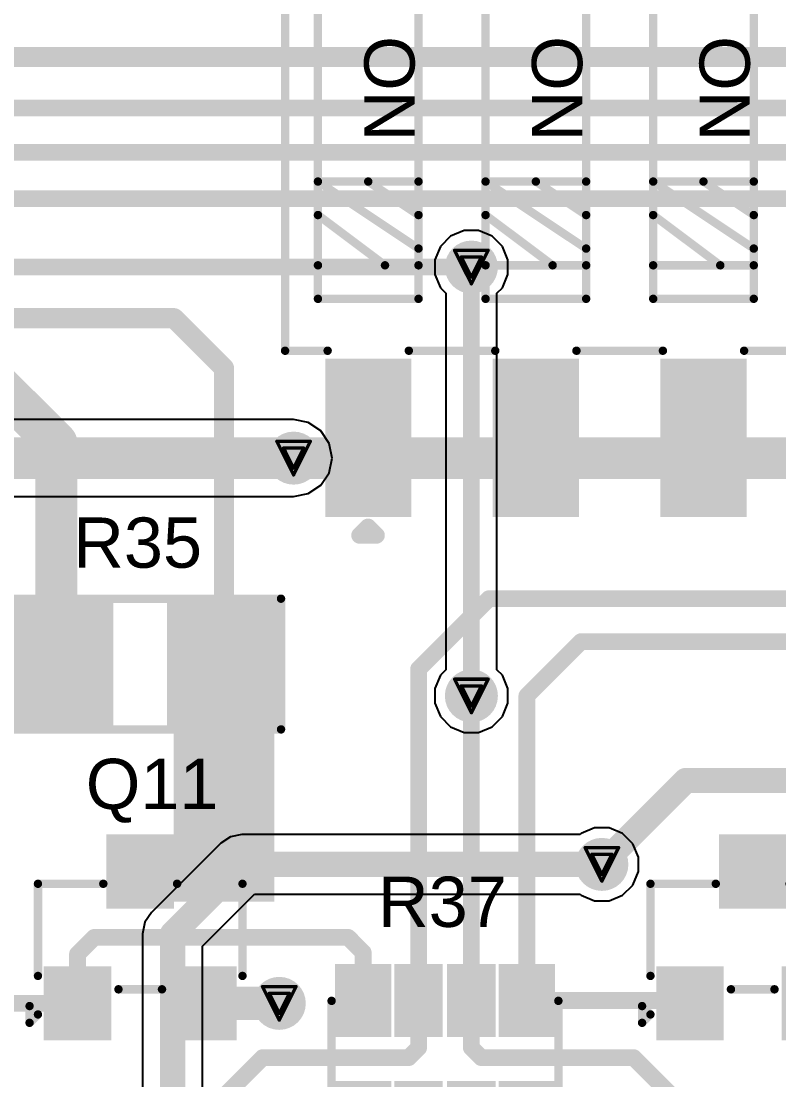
# Model space of a CAD drawing. Header units: inches. Extents: x 29 to 267, y 155 to 337.
# Drawn here: x 60.35 to 71.83, y 207.7 to 223.75 of the extents above; entities that cross this region are included whole.
import ezdxf

# ---------------------------------------------------------------- set-up
doc = ezdxf.new("R2010")
doc.units = ezdxf.units.IN
for name, color, linetype in [('Board Outline', 216, 'Continuous'), ('Bottom Layer', 5, 'Continuous'), ('Bottom Solder', 6, 'Continuous'), ('Drill Drawing', 1, 'Continuous'), ('Top Layer', 1, 'Continuous'), ('Top Overlay', 2, 'Continuous'), ('Top Paste', 8, 'Continuous'), ('Top Solder', 216, 'Continuous'), ('Via Holes', 16, 'Continuous')]:
    doc.layers.add(name, color=color, linetype=linetype)
doc.styles.add('Arial', font='', dxfattribs={"height": 0.2})
doc.styles.get('Arial').set_extended_font_data('Arial')

# ---------------------------------------------------------------- blocks, each defined once
blk = doc.blocks.new('SMXS_06K_TP_12')
at = {"layer": 'Top Layer'}
for points in [[(-3.3, 6.9), (-3.3, 5.8), (-5.5, 5.8), (-5.5, 6.9)], [(-3.3, 4.36), (-3.3, 3.26), (-5.5, 3.26), (-5.5, 4.36)], [(-3.3, 1.82), (-3.3, 0.72), (-5.5, 0.72), (-5.5, 1.82)]]:
    blk.add_hatch(color=1, dxfattribs=at).paths.add_polyline_path(points)
at = {"layer": 'Top Paste'}
for points in [[(-3.3, 6.9), (-3.3, 5.8), (-5.5, 5.8), (-5.5, 6.9)], [(-3.3, 4.36), (-3.3, 3.26), (-5.5, 3.26), (-5.5, 4.36)], [(-3.3, 1.82), (-3.3, 0.72), (-5.5, 0.72), (-5.5, 1.82)]]:
    blk.add_hatch(color=8, dxfattribs=at).paths.add_polyline_path(points)
at = {"layer": 'Top Solder'}
for points in [[(-3.198, 7.002), (-3.198, 5.698), (-5.602, 5.698), (-5.602, 7.002)], [(-3.198, 4.462), (-3.198, 3.158), (-5.602, 3.158), (-5.602, 4.462)], [(-3.198, 1.922), (-3.198, 0.618), (-5.602, 0.618), (-5.602, 1.922)]]:
    blk.add_hatch(color=216, dxfattribs=at).paths.add_polyline_path(points)
at = {"layer": 'Top Overlay'}
for points in [[(-3.08, 7.61, 0.127, 0.127, 0), (-3.08, 6.965, 0.127, 0.127, 0)], [(-3.08, 7.61, 0.127, 0.127, 0), (3.048, 7.61, 0.127, 0.127, 0)], [(-2.293, 7.112, 0.127, 0.127, 0), (-2.293, 5.588, 0.127, 0.127, 0)], [(-2.293, 7.112, 0.127, 0.127, 0), (2.533, 7.112, 0.127, 0.127, 0)], [(-1.785, 7.112, 0.127, 0.127, 0), (-1.785, 5.588, 0.127, 0.127, 0)], [(-1.023, 7.112, 0.127, 0.127, 0), (-1.785, 6.096, 0.127, 0.127, 0)], [(-0.515, 7.112, 0.127, 0.127, 0), (-1.531, 5.588, 0.127, 0.127, 0)], [(-0.515, 7.112, 0.127, 0.127, 0), (-0.515, 5.588, 0.127, 0.127, 0)], [(-5.879, 6.48, 0.254, 0.254, 0), (-5.752, 6.353, 0.254, 0.254, 0)], [(-5.879, 6.48, 0.254, 0.254, 0), (-5.879, 6.226, 0.254, 0.254, 0)], [(-5.752, 6.353, 0.254, 0.254, 0), (-5.879, 6.226, 0.254, 0.254, 0)], [(-0.515, 6.35, 0.127, 0.127, 0), (-1.023, 5.588, 0.127, 0.127, 0)], [(-3.08, 5.735, 0.127, 0.127, 0), (-3.08, 4.425, 0.127, 0.127, 0)], [(-2.293, 5.588, 0.127, 0.127, 0), (2.533, 5.588, 0.127, 0.127, 0)], [(-2.293, 4.572, 0.127, 0.127, 0), (2.533, 4.572, 0.127, 0.127, 0)], [(-2.293, 4.572, 0.127, 0.127, 0), (-2.293, 3.048, 0.127, 0.127, 0)], [(-1.023, 4.572, 0.127, 0.127, 0), (-1.785, 3.556, 0.127, 0.127, 0)], [(-1.785, 4.572, 0.127, 0.127, 0), (-1.785, 3.048, 0.127, 0.127, 0)], [(-0.515, 4.572, 0.127, 0.127, 0), (-1.531, 3.048, 0.127, 0.127, 0)], [(-0.515, 4.572, 0.127, 0.127, 0), (-0.515, 3.048, 0.127, 0.127, 0)], [(-0.515, 3.81, 0.127, 0.127, 0), (-1.023, 3.048, 0.127, 0.127, 0)], [(-3.08, 3.195, 0.127, 0.127, 0), (-3.08, 1.885, 0.127, 0.127, 0)], [(-2.293, 3.048, 0.127, 0.127, 0), (2.533, 3.048, 0.127, 0.127, 0)], [(-2.293, 2.032, 0.127, 0.127, 0), (-2.293, 0.508, 0.127, 0.127, 0)], [(-2.293, 2.032, 0.127, 0.127, 0), (2.533, 2.032, 0.127, 0.127, 0)], [(-1.785, 2.032, 0.127, 0.127, 0), (-1.785, 0.508, 0.127, 0.127, 0)], [(-1.023, 2.032, 0.127, 0.127, 0), (-1.785, 1.016, 0.127, 0.127, 0)], [(-0.515, 2.032, 0.127, 0.127, 0), (-1.531, 0.508, 0.127, 0.127, 0)], [(-0.515, 2.032, 0.127, 0.127, 0), (-0.515, 0.508, 0.127, 0.127, 0)], [(-0.515, 1.27, 0.127, 0.127, 0), (-1.023, 0.508, 0.127, 0.127, 0)], [(-3.08, 0.655, 0.127, 0.127, 0), (-3.08, -0.655, 0.127, 0.127, 0)], [(-2.293, 0.508, 0.127, 0.127, 0), (2.533, 0.508, 0.127, 0.127, 0)]]:
    blk.add_lwpolyline(points, format="xyseb", dxfattribs=at)
for points in [[(-3.112, 7.61, 0.0635, 0.0635, 1), (-3.048, 7.61, 0.0635, 0.0635, 1)], [(-3.112, 7.61, 0.0635, 0.0635, 1), (-3.048, 7.61, 0.0635, 0.0635, 1)], [(-2.325, 7.112, 0.0635, 0.0635, 1), (-2.261, 7.112, 0.0635, 0.0635, 1)], [(-2.325, 7.112, 0.0635, 0.0635, 1), (-2.261, 7.112, 0.0635, 0.0635, 1)], [(-1.817, 7.112, 0.0635, 0.0635, 1), (-1.753, 7.112, 0.0635, 0.0635, 1)], [(-1.055, 7.112, 0.0635, 0.0635, 1), (-0.991, 7.112, 0.0635, 0.0635, 1)], [(-0.547, 7.112, 0.0635, 0.0635, 1), (-0.483, 7.112, 0.0635, 0.0635, 1)], [(-0.547, 7.112, 0.0635, 0.0635, 1), (-0.483, 7.112, 0.0635, 0.0635, 1)], [(-3.112, 6.965, 0.0635, 0.0635, 1), (-3.048, 6.965, 0.0635, 0.0635, 1)], [(-5.942, 6.48, 0.127, 0.127, 1), (-5.815, 6.48, 0.127, 0.127, 1)], [(-5.942, 6.48, 0.127, 0.127, 1), (-5.815, 6.48, 0.127, 0.127, 1)], [(-5.815, 6.353, 0.127, 0.127, 1), (-5.688, 6.353, 0.127, 0.127, 1)], [(-5.815, 6.353, 0.127, 0.127, 1), (-5.688, 6.353, 0.127, 0.127, 1)], [(-5.942, 6.226, 0.127, 0.127, 1), (-5.815, 6.226, 0.127, 0.127, 1)], [(-5.942, 6.226, 0.127, 0.127, 1), (-5.815, 6.226, 0.127, 0.127, 1)], [(-0.547, 6.35, 0.0635, 0.0635, 1), (-0.483, 6.35, 0.0635, 0.0635, 1)], [(-1.817, 6.096, 0.0635, 0.0635, 1), (-1.753, 6.096, 0.0635, 0.0635, 1)], [(-3.112, 5.735, 0.0635, 0.0635, 1), (-3.048, 5.735, 0.0635, 0.0635, 1)], [(-2.325, 5.588, 0.0635, 0.0635, 1), (-2.261, 5.588, 0.0635, 0.0635, 1)], [(-2.325, 5.588, 0.0635, 0.0635, 1), (-2.261, 5.588, 0.0635, 0.0635, 1)], [(-1.817, 5.588, 0.0635, 0.0635, 1), (-1.753, 5.588, 0.0635, 0.0635, 1)], [(-1.563, 5.588, 0.0635, 0.0635, 1), (-1.499, 5.588, 0.0635, 0.0635, 1)], [(-1.055, 5.588, 0.0635, 0.0635, 1), (-0.991, 5.588, 0.0635, 0.0635, 1)], [(-0.547, 5.588, 0.0635, 0.0635, 1), (-0.483, 5.588, 0.0635, 0.0635, 1)], [(-2.325, 4.572, 0.0635, 0.0635, 1), (-2.261, 4.572, 0.0635, 0.0635, 1)], [(-2.325, 4.572, 0.0635, 0.0635, 1), (-2.261, 4.572, 0.0635, 0.0635, 1)], [(-1.817, 4.572, 0.0635, 0.0635, 1), (-1.753, 4.572, 0.0635, 0.0635, 1)], [(-1.055, 4.572, 0.0635, 0.0635, 1), (-0.991, 4.572, 0.0635, 0.0635, 1)], [(-0.547, 4.572, 0.0635, 0.0635, 1), (-0.483, 4.572, 0.0635, 0.0635, 1)], [(-0.547, 4.572, 0.0635, 0.0635, 1), (-0.483, 4.572, 0.0635, 0.0635, 1)], [(-3.112, 4.425, 0.0635, 0.0635, 1), (-3.048, 4.425, 0.0635, 0.0635, 1)], [(-0.547, 3.81, 0.0635, 0.0635, 1), (-0.483, 3.81, 0.0635, 0.0635, 1)], [(-1.817, 3.556, 0.0635, 0.0635, 1), (-1.753, 3.556, 0.0635, 0.0635, 1)], [(-3.112, 3.195, 0.0635, 0.0635, 1), (-3.048, 3.195, 0.0635, 0.0635, 1)], [(-2.325, 3.048, 0.0635, 0.0635, 1), (-2.261, 3.048, 0.0635, 0.0635, 1)], [(-2.325, 3.048, 0.0635, 0.0635, 1), (-2.261, 3.048, 0.0635, 0.0635, 1)], [(-1.817, 3.048, 0.0635, 0.0635, 1), (-1.753, 3.048, 0.0635, 0.0635, 1)], [(-1.563, 3.048, 0.0635, 0.0635, 1), (-1.499, 3.048, 0.0635, 0.0635, 1)], [(-1.055, 3.048, 0.0635, 0.0635, 1), (-0.991, 3.048, 0.0635, 0.0635, 1)], [(-0.547, 3.048, 0.0635, 0.0635, 1), (-0.483, 3.048, 0.0635, 0.0635, 1)], [(-2.325, 2.032, 0.0635, 0.0635, 1), (-2.261, 2.032, 0.0635, 0.0635, 1)], [(-2.325, 2.032, 0.0635, 0.0635, 1), (-2.261, 2.032, 0.0635, 0.0635, 1)], [(-1.817, 2.032, 0.0635, 0.0635, 1), (-1.753, 2.032, 0.0635, 0.0635, 1)], [(-1.055, 2.032, 0.0635, 0.0635, 1), (-0.991, 2.032, 0.0635, 0.0635, 1)], [(-0.547, 2.032, 0.0635, 0.0635, 1), (-0.483, 2.032, 0.0635, 0.0635, 1)], [(-0.547, 2.032, 0.0635, 0.0635, 1), (-0.483, 2.032, 0.0635, 0.0635, 1)], [(-3.112, 1.885, 0.0635, 0.0635, 1), (-3.048, 1.885, 0.0635, 0.0635, 1)], [(-0.547, 1.27, 0.0635, 0.0635, 1), (-0.483, 1.27, 0.0635, 0.0635, 1)], [(-1.817, 1.016, 0.0635, 0.0635, 1), (-1.753, 1.016, 0.0635, 0.0635, 1)], [(-3.112, 0.655, 0.0635, 0.0635, 1), (-3.048, 0.655, 0.0635, 0.0635, 1)], [(-2.325, 0.508, 0.0635, 0.0635, 1), (-2.261, 0.508, 0.0635, 0.0635, 1)], [(-2.325, 0.508, 0.0635, 0.0635, 1), (-2.261, 0.508, 0.0635, 0.0635, 1)], [(-1.817, 0.508, 0.0635, 0.0635, 1), (-1.753, 0.508, 0.0635, 0.0635, 1)], [(-1.563, 0.508, 0.0635, 0.0635, 1), (-1.499, 0.508, 0.0635, 0.0635, 1)], [(-1.055, 0.508, 0.0635, 0.0635, 1), (-0.991, 0.508, 0.0635, 0.0635, 1)], [(-0.547, 0.508, 0.0635, 0.0635, 1), (-0.483, 0.508, 0.0635, 0.0635, 1)]]:
    blk.add_lwpolyline(points, format="xyseb", close=True, dxfattribs=at)
at = {"layer": 'Top Overlay', "style": 'Arial'}
for p in [(1.69, 6.41), (1.69, 3.87), (1.69, 1.33)]:
    blk.add_text('ON', height=0.762, rotation=180, dxfattribs=at).set_placement(p)
blk = doc.blocks.new('YC164_JR_070RL_17')
at = {"layer": 'Top Layer'}
for points in [[(-1.335, 1.565), (-0.435, 1.565), (-0.435, 0.915), (-1.335, 0.915)], [(1.335, 0.915), (0.435, 0.915), (0.435, 1.565), (1.335, 1.565)], [(-1.335, 0.665), (-0.435, 0.665), (-0.435, 0.135), (-1.335, 0.135)], [(1.335, 0.135), (0.435, 0.135), (0.435, 0.665), (1.335, 0.665)], [(-1.335, -0.135), (-0.435, -0.135), (-0.435, -0.665), (-1.335, -0.665)], [(1.335, -0.665), (0.435, -0.665), (0.435, -0.135), (1.335, -0.135)], [(-1.335, -0.915), (-0.435, -0.915), (-0.435, -1.565), (-1.335, -1.565)], [(1.335, -1.565), (0.435, -1.565), (0.435, -0.915), (1.335, -0.915)]]:
    blk.add_hatch(color=1, dxfattribs=at).paths.add_polyline_path(points)
at = {"layer": 'Top Paste'}
for points in [[(-1.335, 1.565), (-0.435, 1.565), (-0.435, 0.915), (-1.335, 0.915)], [(1.335, 0.915), (0.435, 0.915), (0.435, 1.565), (1.335, 1.565)], [(-1.335, 0.665), (-0.435, 0.665), (-0.435, 0.135), (-1.335, 0.135)], [(1.335, 0.135), (0.435, 0.135), (0.435, 0.665), (1.335, 0.665)], [(-1.335, -0.135), (-0.435, -0.135), (-0.435, -0.665), (-1.335, -0.665)], [(1.335, -0.665), (0.435, -0.665), (0.435, -0.135), (1.335, -0.135)], [(-1.335, -0.915), (-0.435, -0.915), (-0.435, -1.565), (-1.335, -1.565)], [(1.335, -1.565), (0.435, -1.565), (0.435, -0.915), (1.335, -0.915)]]:
    blk.add_hatch(color=8, dxfattribs=at).paths.add_polyline_path(points)
at = {"layer": 'Top Solder'}
for points in [[(-1.437, 1.667), (-0.333, 1.667), (-0.333, 0.813), (-1.437, 0.813)], [(1.437, 0.813), (0.333, 0.813), (0.333, 1.667), (1.437, 1.667)], [(-1.437, 0.767), (-0.333, 0.767), (-0.333, 0.033), (-1.437, 0.033)], [(1.437, 0.033), (0.333, 0.033), (0.333, 0.767), (1.437, 0.767)], [(-1.437, -0.033), (-0.333, -0.033), (-0.333, -0.767), (-1.437, -0.767)], [(1.437, -0.767), (0.333, -0.767), (0.333, -0.033), (1.437, -0.033)], [(-1.437, -0.813), (-0.333, -0.813), (-0.333, -1.667), (-1.437, -1.667)], [(1.437, -1.667), (0.333, -1.667), (0.333, -0.813), (1.437, -0.813)]]:
    blk.add_hatch(color=216, dxfattribs=at).paths.add_polyline_path(points)
at = {"layer": 'Top Overlay'}
for points in [[(-0.88, 1.718, 0.127, 0.127, 0), (0.88, 1.718, 0.127, 0.127, 0)], [(-1.676, 1.422, 0.2, 0.2, 0), (-1.524, 1.27, 0.2, 0.2, 0)], [(-1.676, 1.422, 0.2, 0.2, 0), (-1.676, 1.118, 0.2, 0.2, 0)], [(-1.524, 1.27, 0.2, 0.2, 0), (-1.676, 1.118, 0.2, 0.2, 0)], [(-0.88, -1.718, 0.127, 0.127, 0), (0.88, -1.718, 0.127, 0.127, 0)]]:
    blk.add_lwpolyline(points, format="xyseb", dxfattribs=at)
for points in [[(-0.912, 1.718, 0.0635, 0.0635, 1), (-0.848, 1.718, 0.0635, 0.0635, 1)], [(0.848, 1.718, 0.0635, 0.0635, 1), (0.912, 1.718, 0.0635, 0.0635, 1)], [(-1.726, 1.422, 0.1, 0.1, 1), (-1.626, 1.422, 0.1, 0.1, 1)], [(-1.726, 1.422, 0.1, 0.1, 1), (-1.626, 1.422, 0.1, 0.1, 1)], [(-1.574, 1.27, 0.1, 0.1, 1), (-1.474, 1.27, 0.1, 0.1, 1)], [(-1.574, 1.27, 0.1, 0.1, 1), (-1.474, 1.27, 0.1, 0.1, 1)], [(-1.726, 1.118, 0.1, 0.1, 1), (-1.626, 1.118, 0.1, 0.1, 1)], [(-1.726, 1.118, 0.1, 0.1, 1), (-1.626, 1.118, 0.1, 0.1, 1)], [(-0.912, -1.718, 0.0635, 0.0635, 1), (-0.848, -1.718, 0.0635, 0.0635, 1)], [(0.848, -1.718, 0.0635, 0.0635, 1), (0.912, -1.718, 0.0635, 0.0635, 1)]]:
    blk.add_lwpolyline(points, format="xyseb", close=True, dxfattribs=at)
blk = doc.blocks.new('R___1206_19')
at = {"layer": 'Top Layer'}
for points in [[(-2.032, 0.889), (-0.508, 0.889), (-0.508, -0.889), (-2.032, -0.889)], [(0.508, 0.889), (2.032, 0.889), (2.032, -0.889), (0.508, -0.889)]]:
    blk.add_hatch(color=1, dxfattribs=at).paths.add_polyline_path(points)
at = {"layer": 'Top Paste'}
for points in [[(-2.032, 0.889), (-0.508, 0.889), (-0.508, -0.889), (-2.032, -0.889)], [(0.508, 0.889), (2.032, 0.889), (2.032, -0.889), (0.508, -0.889)]]:
    blk.add_hatch(color=8, dxfattribs=at).paths.add_polyline_path(points)
at = {"layer": 'Top Solder'}
for points in [[(-2.1336, 0.9906), (-0.4064, 0.9906), (-0.4064, -0.9906), (-2.1336, -0.9906)], [(0.4064, 0.9906), (2.1336, 0.9906), (2.1336, -0.9906), (0.4064, -0.9906)]]:
    blk.add_hatch(color=216, dxfattribs=at).paths.add_polyline_path(points)
at = {"layer": 'Top Overlay'}
for points in [[(-2.1336, 0.9906, 0.127, 0.127, 0), (-2.1336, -0.9906, 0.127, 0.127, 0)], [(2.1336, 0.9906, 0.127, 0.127, 0), (-2.1336, 0.9906, 0.127, 0.127, 0)], [(2.1336, 0.9906, 0.127, 0.127, 0), (2.1336, -0.9906, 0.127, 0.127, 0)], [(2.1336, -0.9906, 0.127, 0.127, 0), (-2.1336, -0.9906, 0.127, 0.127, 0)]]:
    blk.add_lwpolyline(points, format="xyseb", dxfattribs=at)
for points in [[(-2.16535, 0.9906, 0.0635, 0.0635, 1), (-2.10185, 0.9906, 0.0635, 0.0635, 1)], [(-2.16535, 0.9906, 0.0635, 0.0635, 1), (-2.10185, 0.9906, 0.0635, 0.0635, 1)], [(2.10185, 0.9906, 0.0635, 0.0635, 1), (2.16535, 0.9906, 0.0635, 0.0635, 1)], [(2.10185, 0.9906, 0.0635, 0.0635, 1), (2.16535, 0.9906, 0.0635, 0.0635, 1)], [(-2.16535, -0.9906, 0.0635, 0.0635, 1), (-2.10185, -0.9906, 0.0635, 0.0635, 1)], [(-2.16535, -0.9906, 0.0635, 0.0635, 1), (-2.10185, -0.9906, 0.0635, 0.0635, 1)], [(2.10185, -0.9906, 0.0635, 0.0635, 1), (2.16535, -0.9906, 0.0635, 0.0635, 1)], [(2.10185, -0.9906, 0.0635, 0.0635, 1), (2.16535, -0.9906, 0.0635, 0.0635, 1)]]:
    blk.add_lwpolyline(points, format="xyseb", close=True, dxfattribs=at)
blk = doc.blocks.new('SOT_23_54')
at = {"layer": 'Top Layer'}
for points in [[(-0.41, 1.46), (0.41, 1.46), (0.41, 0.54), (-0.41, 0.54)], [(-1.36, -0.54), (-0.54, -0.54), (-0.54, -1.46), (-1.36, -1.46)], [(0.54, -0.54), (1.36, -0.54), (1.36, -1.46), (0.54, -1.46)]]:
    blk.add_hatch(color=1, dxfattribs=at).paths.add_polyline_path(points)
at = {"layer": 'Top Paste'}
for points in [[(-0.41, 1.46), (0.41, 1.46), (0.41, 0.54), (-0.41, 0.54)], [(-1.36, -0.54), (-0.54, -0.54), (-0.54, -1.46), (-1.36, -1.46)], [(0.54, -0.54), (1.36, -0.54), (1.36, -1.46), (0.54, -1.46)]]:
    blk.add_hatch(color=8, dxfattribs=at).paths.add_polyline_path(points)
at = {"layer": 'Top Solder'}
for points in [[(-0.512, 1.562), (0.512, 1.562), (0.512, 0.438), (-0.512, 0.438)], [(-1.462, -0.438), (-0.438, -0.438), (-0.438, -1.562), (-1.462, -1.562)], [(0.438, -0.438), (1.462, -0.438), (1.462, -1.562), (0.438, -1.562)]]:
    blk.add_hatch(color=216, dxfattribs=at).paths.add_polyline_path(points)
at = {"layer": 'Top Overlay'}
for points in [[(-1.549, -0.584, 0.127, 0.127, 0), (-1.549, 0.813, 0.127, 0.127, 0)], [(-1.549, 0.813, 0.127, 0.127, 0), (-0.559, 0.813, 0.127, 0.127, 0)], [(0.559, 0.813, 0.127, 0.127, 0), (1.549, 0.813, 0.127, 0.127, 0)], [(1.549, -0.584, 0.127, 0.127, 0), (1.549, 0.813, 0.127, 0.127, 0)], [(-0.33, -0.787, 0.127, 0.127, 0), (0.33, -0.787, 0.127, 0.127, 0)], [(-1.676, -1.041, 0.127, 0.127, 0), (-1.549, -1.168, 0.127, 0.127, 0)], [(-1.676, -1.295, 0.127, 0.127, 0), (-1.676, -1.041, 0.127, 0.127, 0)], [(-1.676, -1.295, 0.127, 0.127, 0), (-1.549, -1.168, 0.127, 0.127, 0)]]:
    blk.add_lwpolyline(points, format="xyseb", dxfattribs=at)
for points in [[(-1.581, 0.813, 0.0635, 0.0635, 1), (-1.518, 0.813, 0.0635, 0.0635, 1)], [(-1.581, 0.813, 0.0635, 0.0635, 1), (-1.518, 0.813, 0.0635, 0.0635, 1)], [(-0.591, 0.813, 0.0635, 0.0635, 1), (-0.527, 0.813, 0.0635, 0.0635, 1)], [(0.527, 0.813, 0.0635, 0.0635, 1), (0.591, 0.813, 0.0635, 0.0635, 1)], [(1.518, 0.813, 0.0635, 0.0635, 1), (1.581, 0.813, 0.0635, 0.0635, 1)], [(1.518, 0.813, 0.0635, 0.0635, 1), (1.581, 0.813, 0.0635, 0.0635, 1)], [(-1.581, -0.584, 0.0635, 0.0635, 1), (-1.518, -0.584, 0.0635, 0.0635, 1)], [(1.518, -0.584, 0.0635, 0.0635, 1), (1.581, -0.584, 0.0635, 0.0635, 1)], [(-0.362, -0.787, 0.0635, 0.0635, 1), (-0.298, -0.787, 0.0635, 0.0635, 1)], [(0.298, -0.787, 0.0635, 0.0635, 1), (0.362, -0.787, 0.0635, 0.0635, 1)], [(-1.708, -1.041, 0.0635, 0.0635, 1), (-1.645, -1.041, 0.0635, 0.0635, 1)], [(-1.708, -1.041, 0.0635, 0.0635, 1), (-1.645, -1.041, 0.0635, 0.0635, 1)], [(-1.581, -1.168, 0.0635, 0.0635, 1), (-1.518, -1.168, 0.0635, 0.0635, 1)], [(-1.581, -1.168, 0.0635, 0.0635, 1), (-1.518, -1.168, 0.0635, 0.0635, 1)], [(-1.708, -1.295, 0.0635, 0.0635, 1), (-1.645, -1.295, 0.0635, 0.0635, 1)], [(-1.708, -1.295, 0.0635, 0.0635, 1), (-1.645, -1.295, 0.0635, 0.0635, 1)]]:
    blk.add_lwpolyline(points, format="xyseb", close=True, dxfattribs=at)
blk = doc.blocks.new('SOT_23_56')
at = {"layer": 'Top Layer'}
for points in [[(-0.41, 1.46), (0.41, 1.46), (0.41, 0.54), (-0.41, 0.54)], [(-1.36, -0.54), (-0.54, -0.54), (-0.54, -1.46), (-1.36, -1.46)], [(0.54, -0.54), (1.36, -0.54), (1.36, -1.46), (0.54, -1.46)]]:
    blk.add_hatch(color=1, dxfattribs=at).paths.add_polyline_path(points)
at = {"layer": 'Top Paste'}
for points in [[(-0.41, 1.46), (0.41, 1.46), (0.41, 0.54), (-0.41, 0.54)], [(-1.36, -0.54), (-0.54, -0.54), (-0.54, -1.46), (-1.36, -1.46)], [(0.54, -0.54), (1.36, -0.54), (1.36, -1.46), (0.54, -1.46)]]:
    blk.add_hatch(color=8, dxfattribs=at).paths.add_polyline_path(points)
at = {"layer": 'Top Solder'}
for points in [[(-0.512, 1.562), (0.512, 1.562), (0.512, 0.438), (-0.512, 0.438)], [(-1.462, -0.438), (-0.438, -0.438), (-0.438, -1.562), (-1.462, -1.562)], [(0.438, -0.438), (1.462, -0.438), (1.462, -1.562), (0.438, -1.562)]]:
    blk.add_hatch(color=216, dxfattribs=at).paths.add_polyline_path(points)
at = {"layer": 'Top Overlay'}
for points in [[(-1.549, 0.813, 0.127, 0.127, 0), (-0.559, 0.813, 0.127, 0.127, 0)], [(-1.549, -0.584, 0.127, 0.127, 0), (-1.549, 0.813, 0.127, 0.127, 0)], [(0.559, 0.813, 0.127, 0.127, 0), (1.549, 0.813, 0.127, 0.127, 0)], [(1.549, -0.584, 0.127, 0.127, 0), (1.549, 0.813, 0.127, 0.127, 0)], [(-0.33, -0.787, 0.127, 0.127, 0), (0.33, -0.787, 0.127, 0.127, 0)], [(-1.676, -1.295, 0.127, 0.127, 0), (-1.676, -1.041, 0.127, 0.127, 0)], [(-1.676, -1.041, 0.127, 0.127, 0), (-1.549, -1.168, 0.127, 0.127, 0)], [(-1.676, -1.295, 0.127, 0.127, 0), (-1.549, -1.168, 0.127, 0.127, 0)]]:
    blk.add_lwpolyline(points, format="xyseb", dxfattribs=at)
for points in [[(-1.581, 0.813, 0.0635, 0.0635, 1), (-1.518, 0.813, 0.0635, 0.0635, 1)], [(-1.581, 0.813, 0.0635, 0.0635, 1), (-1.518, 0.813, 0.0635, 0.0635, 1)], [(-0.591, 0.813, 0.0635, 0.0635, 1), (-0.527, 0.813, 0.0635, 0.0635, 1)], [(0.527, 0.813, 0.0635, 0.0635, 1), (0.591, 0.813, 0.0635, 0.0635, 1)], [(1.518, 0.813, 0.0635, 0.0635, 1), (1.581, 0.813, 0.0635, 0.0635, 1)], [(1.518, 0.813, 0.0635, 0.0635, 1), (1.581, 0.813, 0.0635, 0.0635, 1)], [(-1.581, -0.584, 0.0635, 0.0635, 1), (-1.518, -0.584, 0.0635, 0.0635, 1)], [(1.518, -0.584, 0.0635, 0.0635, 1), (1.581, -0.584, 0.0635, 0.0635, 1)], [(-0.362, -0.787, 0.0635, 0.0635, 1), (-0.298, -0.787, 0.0635, 0.0635, 1)], [(0.298, -0.787, 0.0635, 0.0635, 1), (0.362, -0.787, 0.0635, 0.0635, 1)], [(-1.708, -1.041, 0.0635, 0.0635, 1), (-1.645, -1.041, 0.0635, 0.0635, 1)], [(-1.708, -1.041, 0.0635, 0.0635, 1), (-1.645, -1.041, 0.0635, 0.0635, 1)], [(-1.581, -1.168, 0.0635, 0.0635, 1), (-1.518, -1.168, 0.0635, 0.0635, 1)], [(-1.581, -1.168, 0.0635, 0.0635, 1), (-1.518, -1.168, 0.0635, 0.0635, 1)], [(-1.708, -1.295, 0.0635, 0.0635, 1), (-1.645, -1.295, 0.0635, 0.0635, 1)], [(-1.708, -1.295, 0.0635, 0.0635, 1), (-1.645, -1.295, 0.0635, 0.0635, 1)]]:
    blk.add_lwpolyline(points, format="xyseb", close=True, dxfattribs=at)

msp = doc.modelspace()

# ---------------------------------------------------------------- hatches: boundary and pattern name
at = {"layer": 'Bottom Layer'}
h = msp.add_hatch(color=5, dxfattribs=at)
edge = h.paths.add_edge_path()
edge.add_arc((67.172, 220.026), 0.3, 0, 360)
h = msp.add_hatch(color=5, dxfattribs=at)
edge = h.paths.add_edge_path()
edge.add_arc((64.478, 217.13), 0.3, 0, 360)
h = msp.add_hatch(color=5, dxfattribs=at)
edge = h.paths.add_edge_path()
edge.add_arc((67.172, 213.525), 0.3, 0, 360)
h = msp.add_hatch(color=5, dxfattribs=at)
edge = h.paths.add_edge_path()
edge.add_arc((69.149, 210.971), 0.3, 0, 360)
h = msp.add_hatch(color=5, dxfattribs=at)
edge = h.paths.add_edge_path()
edge.add_arc((64.261, 208.864), 0.3, 0, 360)
at = {"layer": 'Bottom Solder'}
h = msp.add_hatch(color=6, dxfattribs=at)
edge = h.paths.add_edge_path()
edge.add_arc((67.172, 220.026), 0.402, 0, 360)
h = msp.add_hatch(color=6, dxfattribs=at)
edge = h.paths.add_edge_path()
edge.add_arc((64.478, 217.13), 0.402, 0, 360)
h = msp.add_hatch(color=6, dxfattribs=at)
edge = h.paths.add_edge_path()
edge.add_arc((67.172, 213.525), 0.402, 0, 360)
h = msp.add_hatch(color=6, dxfattribs=at)
edge = h.paths.add_edge_path()
edge.add_arc((69.149, 210.971), 0.402, 0, 360)
h = msp.add_hatch(color=6, dxfattribs=at)
edge = h.paths.add_edge_path()
edge.add_arc((64.261, 208.864), 0.402, 0, 360)
at = {"layer": 'Top Layer'}
h = msp.add_hatch(color=1, dxfattribs=at)
edge = h.paths.add_edge_path()
edge.add_arc((67.172, 220.026), 0.3, 0, 360)
h = msp.add_hatch(color=1, dxfattribs=at)
edge = h.paths.add_edge_path()
edge.add_arc((64.478, 217.13), 0.3, 0, 360)
for points in [[(62.662, 210.404), (64.186, 210.404), (64.186, 214.897), (62.662, 214.897)], [(61.744, 210.404), (64.186, 210.404), (64.186, 211.324), (61.744, 211.324)]]:
    msp.add_hatch(color=1, dxfattribs=at).paths.add_polyline_path(points)
h = msp.add_hatch(color=1, dxfattribs=at)
edge = h.paths.add_edge_path()
edge.add_arc((67.172, 213.525), 0.3, 0, 360)
h = msp.add_hatch(color=1, dxfattribs=at)
edge = h.paths.add_edge_path()
edge.add_arc((69.149, 210.971), 0.3, 0, 360)
h = msp.add_hatch(color=1, dxfattribs=at)
edge = h.paths.add_edge_path()
edge.add_arc((64.261, 208.864), 0.3, 0, 360)
at = {"layer": 'Top Solder'}
h = msp.add_hatch(color=216, dxfattribs=at)
edge = h.paths.add_edge_path()
edge.add_arc((67.172, 220.026), 0.402, 0, 360)
h = msp.add_hatch(color=216, dxfattribs=at)
edge = h.paths.add_edge_path()
edge.add_arc((64.478, 217.13), 0.402, 0, 360)
h = msp.add_hatch(color=216, dxfattribs=at)
edge = h.paths.add_edge_path()
edge.add_arc((67.172, 213.525), 0.402, 0, 360)
h = msp.add_hatch(color=216, dxfattribs=at)
edge = h.paths.add_edge_path()
edge.add_arc((69.149, 210.971), 0.402, 0, 360)
h = msp.add_hatch(color=216, dxfattribs=at)
edge = h.paths.add_edge_path()
edge.add_arc((64.261, 208.864), 0.402, 0, 360)
at = {"layer": 'Via Holes'}
h = msp.add_hatch(color=7, dxfattribs=at)
edge = h.paths.add_edge_path()
edge.add_arc((67.172, 220.026), 0.15, 0, 360)
h = msp.add_hatch(color=7, dxfattribs=at)
edge = h.paths.add_edge_path()
edge.add_arc((64.478, 217.13), 0.15, 0, 360)
h = msp.add_hatch(color=7, dxfattribs=at)
edge = h.paths.add_edge_path()
edge.add_arc((67.172, 213.525), 0.15, 0, 360)
h = msp.add_hatch(color=7, dxfattribs=at)
edge = h.paths.add_edge_path()
edge.add_arc((69.149, 210.971), 0.15, 0, 360)
h = msp.add_hatch(color=7, dxfattribs=at)
edge = h.paths.add_edge_path()
edge.add_arc((64.261, 208.864), 0.15, 0, 360)

# ---------------------------------------------------------------- linework, layer by layer
at = {"layer": 'Board Outline'}
msp.add_lwpolyline([(55.145, 191.491, 0.254, 0.254, -2.452185), (125.145, 191.491, 0.254, 0.254, 0)], format="xyseb", dxfattribs=at)
at = {"layer": 'Bottom Layer'}
for p, q in [((67.062, 220.58), (66.858, 220.496)), ((67.282, 220.58), (67.062, 220.58)), ((67.486, 220.496), (67.282, 220.58)), ((66.858, 220.496), (66.702, 220.34)), ((67.642, 220.34), (67.486, 220.496)), ((66.702, 220.34), (66.618, 220.136)), ((67.726, 220.136), (67.642, 220.34)), ((66.618, 220.136), (66.618, 219.916)), ((67.726, 219.916), (67.726, 220.136)), ((66.618, 219.916), (66.702, 219.712)), ((67.642, 219.712), (67.726, 219.916)), ((66.702, 219.712), (66.784, 219.631)), ((66.784, 219.631), (66.784, 213.92)), ((67.56, 219.631), (67.642, 219.712)), ((67.56, 213.92), (67.56, 219.631)), ((64.478, 217.713), (58.852, 217.713)), ((64.701, 217.669), (64.478, 217.713)), ((64.89, 217.542), (64.701, 217.669)), ((65.016, 217.353), (64.89, 217.542)), ((65.061, 217.13), (65.016, 217.353)), ((65.016, 216.907), (65.061, 217.13)), ((64.89, 216.718), (65.016, 216.907)), ((64.701, 216.592), (64.89, 216.718)), ((58.852, 216.548), (64.478, 216.548)), ((64.478, 216.548), (64.701, 216.592)), ((66.702, 213.839), (66.618, 213.635)), ((66.784, 213.92), (66.702, 213.839)), ((67.642, 213.839), (67.56, 213.92)), ((67.726, 213.635), (67.642, 213.839)), ((66.618, 213.635), (66.618, 213.415)), ((67.726, 213.415), (67.726, 213.635)), ((66.618, 213.415), (66.702, 213.211)), ((67.642, 213.211), (67.726, 213.415)), ((66.702, 213.211), (66.858, 213.055)), ((67.486, 213.055), (67.642, 213.211)), ((66.858, 213.055), (67.062, 212.971)), ((67.282, 212.971), (67.486, 213.055)), ((67.062, 212.971), (67.282, 212.971)), ((63.523, 211.39), (63.376, 211.292)), ((63.696, 211.425), (63.523, 211.39)), ((68.819, 211.425), (63.696, 211.425)), ((68.835, 211.441), (68.819, 211.425)), ((69.039, 211.525), (68.835, 211.441)), ((69.259, 211.525), (69.039, 211.525)), ((69.463, 211.441), (69.259, 211.525)), ((69.619, 211.285), (69.463, 211.441)), ((63.376, 211.292), (62.324, 210.24)), ((63.376, 211.292), (63.376, 211.292)), ((69.703, 211.082), (69.619, 211.285)), ((69.703, 210.861), (69.703, 211.082)), ((69.619, 210.658), (69.703, 210.861)), ((69.463, 210.502), (69.619, 210.658)), ((63.098, 209.732), (63.884, 210.518)), ((63.884, 210.518), (68.819, 210.518)), ((68.819, 210.518), (68.835, 210.502)), ((68.835, 210.502), (69.039, 210.417)), ((69.039, 210.417), (69.259, 210.417)), ((69.259, 210.417), (69.463, 210.502)), ((62.226, 210.093), (62.191, 209.92)), ((62.324, 210.24), (62.226, 210.093)), ((62.191, 209.92), (62.191, 196.485)), ((63.098, 196.485), (63.098, 209.732))]:
    msp.add_line(p, q, dxfattribs=at)
for points in [[(67.172, 213.525, 0.254, 0.254, 0), (67.172, 220.026, 0.254, 0.254, 0)], [(58.852, 217.13, 0.635, 0.635, 0), (64.478, 217.13, 0.635, 0.635, 0)], [(62.645, 209.92, 0.381, 0.381, 0), (63.696, 210.971, 0.381, 0.381, 0)], [(63.696, 210.971, 0.381, 0.381, 0), (69.149, 210.971, 0.381, 0.381, 0)], [(62.645, 194.991, 0.381, 0.381, 0), (62.645, 209.92, 0.381, 0.381, 0)]]:
    msp.add_lwpolyline(points, format="xyseb", dxfattribs=at)
for points in [[(67.108, 220.026, 0.127, 0.127, 1), (67.235, 220.026, 0.127, 0.127, 1)], [(64.319, 217.13, 0.318, 0.318, 1), (64.637, 217.13, 0.318, 0.318, 1)], [(67.108, 213.525, 0.127, 0.127, 1), (67.235, 213.525, 0.127, 0.127, 1)], [(63.601, 210.971, 0.191, 0.191, 1), (63.791, 210.971, 0.191, 0.191, 1)], [(63.601, 210.971, 0.191, 0.191, 1), (63.791, 210.971, 0.191, 0.191, 1)], [(69.054, 210.971, 0.191, 0.191, 1), (69.245, 210.971, 0.191, 0.191, 1)], [(62.549, 209.92, 0.191, 0.191, 1), (62.74, 209.92, 0.191, 0.191, 1)], [(62.549, 209.92, 0.191, 0.191, 1), (62.74, 209.92, 0.191, 0.191, 1)]]:
    msp.add_lwpolyline(points, format="xyseb", close=True, dxfattribs=at)
at = {"layer": 'Drill Drawing'}
for points in [[(66.918, 220.28, 0.0508, 0.0508, 0), (67.426, 220.28, 0.0508, 0.0508, 0)], [(66.918, 220.28, 0.0508, 0.0508, 0), (67.172, 219.772, 0.0508, 0.0508, 0)], [(67.02, 220.179, 0.0508, 0.0508, 0), (67.324, 220.179, 0.0508, 0.0508, 0)], [(67.02, 220.179, 0.0508, 0.0508, 0), (67.172, 219.874, 0.0508, 0.0508, 0)], [(67.172, 219.772, 0.0508, 0.0508, 0), (67.426, 220.28, 0.0508, 0.0508, 0)], [(67.172, 219.874, 0.0508, 0.0508, 0), (67.324, 220.179, 0.0508, 0.0508, 0)], [(64.224, 217.384, 0.0508, 0.0508, 0), (64.732, 217.384, 0.0508, 0.0508, 0)], [(64.224, 217.384, 0.0508, 0.0508, 0), (64.478, 216.876, 0.0508, 0.0508, 0)], [(64.326, 217.283, 0.0508, 0.0508, 0), (64.63, 217.283, 0.0508, 0.0508, 0)], [(64.326, 217.283, 0.0508, 0.0508, 0), (64.478, 216.978, 0.0508, 0.0508, 0)], [(64.478, 216.876, 0.0508, 0.0508, 0), (64.732, 217.384, 0.0508, 0.0508, 0)], [(64.478, 216.978, 0.0508, 0.0508, 0), (64.63, 217.283, 0.0508, 0.0508, 0)], [(66.918, 213.779, 0.0508, 0.0508, 0), (67.426, 213.779, 0.0508, 0.0508, 0)], [(66.918, 213.779, 0.0508, 0.0508, 0), (67.172, 213.271, 0.0508, 0.0508, 0)], [(67.172, 213.271, 0.0508, 0.0508, 0), (67.426, 213.779, 0.0508, 0.0508, 0)], [(67.02, 213.677, 0.0508, 0.0508, 0), (67.324, 213.677, 0.0508, 0.0508, 0)], [(67.02, 213.677, 0.0508, 0.0508, 0), (67.172, 213.372, 0.0508, 0.0508, 0)], [(67.172, 213.372, 0.0508, 0.0508, 0), (67.324, 213.677, 0.0508, 0.0508, 0)], [(68.895, 211.225, 0.0508, 0.0508, 0), (69.403, 211.225, 0.0508, 0.0508, 0)], [(68.895, 211.225, 0.0508, 0.0508, 0), (69.149, 210.717, 0.0508, 0.0508, 0)], [(69.149, 210.717, 0.0508, 0.0508, 0), (69.403, 211.225, 0.0508, 0.0508, 0)], [(68.997, 211.124, 0.0508, 0.0508, 0), (69.302, 211.124, 0.0508, 0.0508, 0)], [(68.997, 211.124, 0.0508, 0.0508, 0), (69.149, 210.819, 0.0508, 0.0508, 0)], [(69.149, 210.819, 0.0508, 0.0508, 0), (69.302, 211.124, 0.0508, 0.0508, 0)], [(64.007, 209.118, 0.0508, 0.0508, 0), (64.515, 209.118, 0.0508, 0.0508, 0)], [(64.007, 209.118, 0.0508, 0.0508, 0), (64.261, 208.61, 0.0508, 0.0508, 0)], [(64.261, 208.61, 0.0508, 0.0508, 0), (64.515, 209.118, 0.0508, 0.0508, 0)], [(64.109, 209.016, 0.0508, 0.0508, 0), (64.413, 209.016, 0.0508, 0.0508, 0)], [(64.109, 209.016, 0.0508, 0.0508, 0), (64.261, 208.711, 0.0508, 0.0508, 0)], [(64.261, 208.711, 0.0508, 0.0508, 0), (64.413, 209.016, 0.0508, 0.0508, 0)]]:
    msp.add_lwpolyline(points, format="xyseb", dxfattribs=at)
for points in [[(66.905, 220.28, 0.0254, 0.0254, 1), (66.931, 220.28, 0.0254, 0.0254, 1)], [(66.905, 220.28, 0.0254, 0.0254, 1), (66.931, 220.28, 0.0254, 0.0254, 1)], [(67.007, 220.179, 0.0254, 0.0254, 1), (67.032, 220.179, 0.0254, 0.0254, 1)], [(67.007, 220.179, 0.0254, 0.0254, 1), (67.032, 220.179, 0.0254, 0.0254, 1)], [(67.312, 220.179, 0.0254, 0.0254, 1), (67.337, 220.179, 0.0254, 0.0254, 1)], [(67.312, 220.179, 0.0254, 0.0254, 1), (67.337, 220.179, 0.0254, 0.0254, 1)], [(67.413, 220.28, 0.0254, 0.0254, 1), (67.439, 220.28, 0.0254, 0.0254, 1)], [(67.413, 220.28, 0.0254, 0.0254, 1), (67.439, 220.28, 0.0254, 0.0254, 1)], [(67.159, 219.874, 0.0254, 0.0254, 1), (67.185, 219.874, 0.0254, 0.0254, 1)], [(67.159, 219.874, 0.0254, 0.0254, 1), (67.185, 219.874, 0.0254, 0.0254, 1)], [(67.159, 219.772, 0.0254, 0.0254, 1), (67.185, 219.772, 0.0254, 0.0254, 1)], [(67.159, 219.772, 0.0254, 0.0254, 1), (67.185, 219.772, 0.0254, 0.0254, 1)], [(64.211, 217.384, 0.0254, 0.0254, 1), (64.237, 217.384, 0.0254, 0.0254, 1)], [(64.211, 217.384, 0.0254, 0.0254, 1), (64.237, 217.384, 0.0254, 0.0254, 1)], [(64.313, 217.283, 0.0254, 0.0254, 1), (64.338, 217.283, 0.0254, 0.0254, 1)], [(64.313, 217.283, 0.0254, 0.0254, 1), (64.338, 217.283, 0.0254, 0.0254, 1)], [(64.618, 217.283, 0.0254, 0.0254, 1), (64.643, 217.283, 0.0254, 0.0254, 1)], [(64.618, 217.283, 0.0254, 0.0254, 1), (64.643, 217.283, 0.0254, 0.0254, 1)], [(64.719, 217.384, 0.0254, 0.0254, 1), (64.745, 217.384, 0.0254, 0.0254, 1)], [(64.719, 217.384, 0.0254, 0.0254, 1), (64.745, 217.384, 0.0254, 0.0254, 1)], [(64.465, 216.978, 0.0254, 0.0254, 1), (64.491, 216.978, 0.0254, 0.0254, 1)], [(64.465, 216.978, 0.0254, 0.0254, 1), (64.491, 216.978, 0.0254, 0.0254, 1)], [(64.465, 216.876, 0.0254, 0.0254, 1), (64.491, 216.876, 0.0254, 0.0254, 1)], [(64.465, 216.876, 0.0254, 0.0254, 1), (64.491, 216.876, 0.0254, 0.0254, 1)], [(66.905, 213.779, 0.0254, 0.0254, 1), (66.931, 213.779, 0.0254, 0.0254, 1)], [(66.905, 213.779, 0.0254, 0.0254, 1), (66.931, 213.779, 0.0254, 0.0254, 1)], [(67.413, 213.779, 0.0254, 0.0254, 1), (67.439, 213.779, 0.0254, 0.0254, 1)], [(67.413, 213.779, 0.0254, 0.0254, 1), (67.439, 213.779, 0.0254, 0.0254, 1)], [(67.007, 213.677, 0.0254, 0.0254, 1), (67.032, 213.677, 0.0254, 0.0254, 1)], [(67.007, 213.677, 0.0254, 0.0254, 1), (67.032, 213.677, 0.0254, 0.0254, 1)], [(67.312, 213.677, 0.0254, 0.0254, 1), (67.337, 213.677, 0.0254, 0.0254, 1)], [(67.312, 213.677, 0.0254, 0.0254, 1), (67.337, 213.677, 0.0254, 0.0254, 1)], [(67.159, 213.372, 0.0254, 0.0254, 1), (67.185, 213.372, 0.0254, 0.0254, 1)], [(67.159, 213.372, 0.0254, 0.0254, 1), (67.185, 213.372, 0.0254, 0.0254, 1)], [(67.159, 213.271, 0.0254, 0.0254, 1), (67.185, 213.271, 0.0254, 0.0254, 1)], [(67.159, 213.271, 0.0254, 0.0254, 1), (67.185, 213.271, 0.0254, 0.0254, 1)], [(68.883, 211.225, 0.0254, 0.0254, 1), (68.908, 211.225, 0.0254, 0.0254, 1)], [(68.883, 211.225, 0.0254, 0.0254, 1), (68.908, 211.225, 0.0254, 0.0254, 1)], [(69.391, 211.225, 0.0254, 0.0254, 1), (69.416, 211.225, 0.0254, 0.0254, 1)], [(69.391, 211.225, 0.0254, 0.0254, 1), (69.416, 211.225, 0.0254, 0.0254, 1)], [(68.984, 211.124, 0.0254, 0.0254, 1), (69.01, 211.124, 0.0254, 0.0254, 1)], [(68.984, 211.124, 0.0254, 0.0254, 1), (69.01, 211.124, 0.0254, 0.0254, 1)], [(69.289, 211.124, 0.0254, 0.0254, 1), (69.314, 211.124, 0.0254, 0.0254, 1)], [(69.289, 211.124, 0.0254, 0.0254, 1), (69.314, 211.124, 0.0254, 0.0254, 1)], [(69.137, 210.819, 0.0254, 0.0254, 1), (69.162, 210.819, 0.0254, 0.0254, 1)], [(69.137, 210.819, 0.0254, 0.0254, 1), (69.162, 210.819, 0.0254, 0.0254, 1)], [(69.137, 210.717, 0.0254, 0.0254, 1), (69.162, 210.717, 0.0254, 0.0254, 1)], [(69.137, 210.717, 0.0254, 0.0254, 1), (69.162, 210.717, 0.0254, 0.0254, 1)], [(63.994, 209.118, 0.0254, 0.0254, 1), (64.02, 209.118, 0.0254, 0.0254, 1)], [(63.994, 209.118, 0.0254, 0.0254, 1), (64.02, 209.118, 0.0254, 0.0254, 1)], [(64.502, 209.118, 0.0254, 0.0254, 1), (64.528, 209.118, 0.0254, 0.0254, 1)], [(64.502, 209.118, 0.0254, 0.0254, 1), (64.528, 209.118, 0.0254, 0.0254, 1)], [(64.096, 209.016, 0.0254, 0.0254, 1), (64.121, 209.016, 0.0254, 0.0254, 1)], [(64.096, 209.016, 0.0254, 0.0254, 1), (64.121, 209.016, 0.0254, 0.0254, 1)], [(64.401, 209.016, 0.0254, 0.0254, 1), (64.426, 209.016, 0.0254, 0.0254, 1)], [(64.401, 209.016, 0.0254, 0.0254, 1), (64.426, 209.016, 0.0254, 0.0254, 1)], [(64.248, 208.711, 0.0254, 0.0254, 1), (64.274, 208.711, 0.0254, 0.0254, 1)], [(64.248, 208.711, 0.0254, 0.0254, 1), (64.274, 208.711, 0.0254, 0.0254, 1)], [(64.248, 208.61, 0.0254, 0.0254, 1), (64.274, 208.61, 0.0254, 0.0254, 1)], [(64.248, 208.61, 0.0254, 0.0254, 1), (64.274, 208.61, 0.0254, 0.0254, 1)]]:
    msp.add_lwpolyline(points, format="xyseb", close=True, dxfattribs=at)
at = {"layer": 'Top Layer'}
for points in [[(57.451, 223.212, 0.305, 0.305, 0), (78.41, 223.212, 0.305, 0.305, 0)], [(57.109, 222.437, 0.254, 0.254, 0), (77.432, 222.437, 0.254, 0.254, 0)], [(56.765, 221.764, 0.254, 0.254, 0), (76.286, 221.764, 0.254, 0.254, 0)], [(56.386, 221.064, 0.254, 0.254, 0), (75.96, 221.064, 0.254, 0.254, 0)], [(55.723, 220.026, 0.254, 0.254, 0), (67.172, 220.026, 0.254, 0.254, 0)], [(55.145, 219.252, 0.305, 0.305, 0), (62.666, 219.252, 0.305, 0.305, 0)], [(62.666, 219.252, 0.305, 0.305, 0), (63.424, 218.494, 0.305, 0.305, 0)], [(63.424, 214.008, 0.305, 0.305, 0), (63.424, 218.494, 0.305, 0.305, 0)], [(59.969, 218.274, 0.635, 0.635, 0), (60.884, 217.359, 0.635, 0.635, 0)], [(60.884, 214.008, 0.635, 0.635, 0), (60.884, 217.359, 0.635, 0.635, 0)], [(67.853, 217.13, 0.635, 0.635, 0), (68.149, 217.426, 0.635, 0.635, 0)], [(68.149, 217.426, 0.635, 0.635, 0), (68.149, 217.438, 0.635, 0.635, 0)], [(68.149, 217.426, 0.635, 0.635, 0), (68.445, 217.13, 0.635, 0.635, 0)], [(70.393, 217.13, 0.635, 0.635, 0), (70.689, 217.426, 0.635, 0.635, 0)], [(70.689, 217.426, 0.635, 0.635, 0), (70.689, 217.438, 0.635, 0.635, 0)], [(70.689, 217.426, 0.635, 0.635, 0), (70.985, 217.13, 0.635, 0.635, 0)], [(64.478, 217.13, 0.635, 0.635, 0), (67.853, 217.13, 0.635, 0.635, 0)], [(68.445, 217.13, 0.635, 0.635, 0), (70.393, 217.13, 0.635, 0.635, 0)], [(70.985, 217.13, 0.635, 0.635, 0), (72.933, 217.13, 0.635, 0.635, 0)], [(66.372, 213.934, 0.254, 0.254, 0), (67.437, 214.998, 0.254, 0.254, 0)], [(67.437, 214.998, 0.254, 0.254, 0), (76.01, 214.998, 0.254, 0.254, 0)], [(68.012, 213.525, 0.254, 0.254, 0), (68.836, 214.349, 0.254, 0.254, 0)], [(68.836, 214.349, 0.254, 0.254, 0), (76.368, 214.349, 0.254, 0.254, 0)], [(66.372, 209.23, 0.254, 0.254, 0), (66.372, 213.934, 0.254, 0.254, 0)], [(67.172, 208.907, 0.254, 0.254, 0), (67.172, 213.525, 0.254, 0.254, 0)], [(68.012, 208.907, 0.254, 0.254, 0), (68.012, 213.525, 0.254, 0.254, 0)], [(69.149, 210.971, 0.381, 0.381, 0), (70.42, 212.242, 0.381, 0.381, 0)], [(70.42, 212.242, 0.381, 0.381, 0), (83.439, 212.242, 0.381, 0.381, 0)], [(71.435, 210.864, 0.432, 0.432, 0), (73.521, 210.864, 0.432, 0.432, 0)], [(61.204, 209.61, 0.254, 0.254, 0), (61.458, 209.864, 0.254, 0.254, 0)], [(61.458, 209.864, 0.254, 0.254, 0), (65.306, 209.864, 0.254, 0.254, 0)], [(65.306, 209.864, 0.254, 0.254, 0), (65.532, 209.637, 0.254, 0.254, 0)], [(65.532, 208.907, 0.254, 0.254, 0), (65.532, 209.637, 0.254, 0.254, 0)], [(61.204, 208.864, 0.254, 0.254, 0), (61.204, 209.61, 0.254, 0.254, 0)], [(66.26, 209.117, 0.254, 0.254, 0), (66.372, 209.23, 0.254, 0.254, 0)], [(66.238, 209.117, 0.254, 0.254, 0), (66.26, 209.117, 0.254, 0.254, 0)], [(58.75, 208.864, 0.254, 0.254, 0), (61.204, 208.864, 0.254, 0.254, 0)], [(63.104, 208.864, 0.508, 0.508, 0), (64.261, 208.864, 0.508, 0.508, 0)], [(66.372, 208.191, 0.254, 0.254, 0), (66.372, 208.907, 0.254, 0.254, 0)], [(67.172, 208.191, 0.254, 0.254, 0), (67.172, 208.907, 0.254, 0.254, 0)], [(68.012, 208.907, 0.254, 0.254, 0), (70.442, 208.907, 0.254, 0.254, 0)], [(70.442, 208.907, 0.254, 0.254, 0), (70.485, 208.864, 0.254, 0.254, 0)], [(63.437, 207.47, 0.254, 0.254, 0), (64.009, 208.042, 0.254, 0.254, 0)], [(64.009, 208.042, 0.254, 0.254, 0), (66.223, 208.042, 0.254, 0.254, 0)], [(66.223, 208.042, 0.254, 0.254, 0), (66.372, 208.191, 0.254, 0.254, 0)], [(67.172, 208.191, 0.254, 0.254, 0), (67.321, 208.042, 0.254, 0.254, 0)], [(67.321, 208.042, 0.254, 0.254, 0), (69.63, 208.042, 0.254, 0.254, 0)], [(69.63, 208.042, 0.254, 0.254, 0), (70.485, 207.187, 0.254, 0.254, 0)]]:
    msp.add_lwpolyline(points, format="xyseb", dxfattribs=at)
for points in [[(67.108, 220.026, 0.127, 0.127, 1), (67.235, 220.026, 0.127, 0.127, 1)], [(62.59, 219.252, 0.152, 0.152, 1), (62.742, 219.252, 0.152, 0.152, 1)], [(62.59, 219.252, 0.152, 0.152, 1), (62.742, 219.252, 0.152, 0.152, 1)], [(63.348, 218.494, 0.152, 0.152, 1), (63.5, 218.494, 0.152, 0.152, 1)], [(63.348, 218.494, 0.152, 0.152, 1), (63.5, 218.494, 0.152, 0.152, 1)], [(60.725, 217.359, 0.318, 0.318, 1), (61.043, 217.359, 0.318, 0.318, 1)], [(60.725, 217.359, 0.318, 0.318, 1), (61.043, 217.359, 0.318, 0.318, 1)], [(67.99, 217.438, 0.318, 0.318, 1), (68.308, 217.438, 0.318, 0.318, 1)], [(67.99, 217.426, 0.318, 0.318, 1), (68.308, 217.426, 0.318, 0.318, 1)], [(67.99, 217.426, 0.318, 0.318, 1), (68.308, 217.426, 0.318, 0.318, 1)], [(67.99, 217.426, 0.318, 0.318, 1), (68.308, 217.426, 0.318, 0.318, 1)], [(70.53, 217.438, 0.318, 0.318, 1), (70.848, 217.438, 0.318, 0.318, 1)], [(70.53, 217.426, 0.318, 0.318, 1), (70.848, 217.426, 0.318, 0.318, 1)], [(70.53, 217.426, 0.318, 0.318, 1), (70.848, 217.426, 0.318, 0.318, 1)], [(70.53, 217.426, 0.318, 0.318, 1), (70.848, 217.426, 0.318, 0.318, 1)], [(64.319, 217.13, 0.318, 0.318, 1), (64.637, 217.13, 0.318, 0.318, 1)], [(67.694, 217.13, 0.318, 0.318, 1), (68.012, 217.13, 0.318, 0.318, 1)], [(67.694, 217.13, 0.318, 0.318, 1), (68.012, 217.13, 0.318, 0.318, 1)], [(68.286, 217.13, 0.318, 0.318, 1), (68.604, 217.13, 0.318, 0.318, 1)], [(68.286, 217.13, 0.318, 0.318, 1), (68.604, 217.13, 0.318, 0.318, 1)], [(70.234, 217.13, 0.318, 0.318, 1), (70.552, 217.13, 0.318, 0.318, 1)], [(70.234, 217.13, 0.318, 0.318, 1), (70.552, 217.13, 0.318, 0.318, 1)], [(70.826, 217.13, 0.318, 0.318, 1), (71.144, 217.13, 0.318, 0.318, 1)], [(70.826, 217.13, 0.318, 0.318, 1), (71.144, 217.13, 0.318, 0.318, 1)], [(67.373, 214.998, 0.127, 0.127, 1), (67.5, 214.998, 0.127, 0.127, 1)], [(67.373, 214.998, 0.127, 0.127, 1), (67.5, 214.998, 0.127, 0.127, 1)], [(68.772, 214.349, 0.127, 0.127, 1), (68.899, 214.349, 0.127, 0.127, 1)], [(68.772, 214.349, 0.127, 0.127, 1), (68.899, 214.349, 0.127, 0.127, 1)], [(60.725, 214.008, 0.318, 0.318, 1), (61.043, 214.008, 0.318, 0.318, 1)], [(63.348, 214.008, 0.152, 0.152, 1), (63.5, 214.008, 0.152, 0.152, 1)], [(66.309, 213.934, 0.127, 0.127, 1), (66.436, 213.934, 0.127, 0.127, 1)], [(66.309, 213.934, 0.127, 0.127, 1), (66.436, 213.934, 0.127, 0.127, 1)], [(67.108, 213.525, 0.127, 0.127, 1), (67.235, 213.525, 0.127, 0.127, 1)], [(67.949, 213.525, 0.127, 0.127, 1), (68.076, 213.525, 0.127, 0.127, 1)], [(67.949, 213.525, 0.127, 0.127, 1), (68.076, 213.525, 0.127, 0.127, 1)], [(70.325, 212.242, 0.191, 0.191, 1), (70.516, 212.242, 0.191, 0.191, 1)], [(70.325, 212.242, 0.191, 0.191, 1), (70.516, 212.242, 0.191, 0.191, 1)], [(69.054, 210.971, 0.191, 0.191, 1), (69.245, 210.971, 0.191, 0.191, 1)], [(71.327, 210.864, 0.216, 0.216, 1), (71.543, 210.864, 0.216, 0.216, 1)], [(61.394, 209.864, 0.127, 0.127, 1), (61.521, 209.864, 0.127, 0.127, 1)], [(61.394, 209.864, 0.127, 0.127, 1), (61.521, 209.864, 0.127, 0.127, 1)], [(65.242, 209.864, 0.127, 0.127, 1), (65.369, 209.864, 0.127, 0.127, 1)], [(65.242, 209.864, 0.127, 0.127, 1), (65.369, 209.864, 0.127, 0.127, 1)], [(65.469, 209.637, 0.127, 0.127, 1), (65.596, 209.637, 0.127, 0.127, 1)], [(65.469, 209.637, 0.127, 0.127, 1), (65.596, 209.637, 0.127, 0.127, 1)], [(61.14, 209.61, 0.127, 0.127, 1), (61.267, 209.61, 0.127, 0.127, 1)], [(61.14, 209.61, 0.127, 0.127, 1), (61.267, 209.61, 0.127, 0.127, 1)], [(66.309, 209.23, 0.127, 0.127, 1), (66.436, 209.23, 0.127, 0.127, 1)], [(66.309, 209.23, 0.127, 0.127, 1), (66.436, 209.23, 0.127, 0.127, 1)], [(66.175, 209.117, 0.127, 0.127, 1), (66.302, 209.117, 0.127, 0.127, 1)], [(66.196, 209.117, 0.127, 0.127, 1), (66.323, 209.117, 0.127, 0.127, 1)], [(66.196, 209.117, 0.127, 0.127, 1), (66.323, 209.117, 0.127, 0.127, 1)], [(61.14, 208.864, 0.127, 0.127, 1), (61.267, 208.864, 0.127, 0.127, 1)], [(61.14, 208.864, 0.127, 0.127, 1), (61.267, 208.864, 0.127, 0.127, 1)], [(62.977, 208.864, 0.254, 0.254, 1), (63.231, 208.864, 0.254, 0.254, 1)], [(64.134, 208.864, 0.254, 0.254, 1), (64.388, 208.864, 0.254, 0.254, 1)], [(65.469, 208.907, 0.127, 0.127, 1), (65.596, 208.907, 0.127, 0.127, 1)], [(66.309, 208.907, 0.127, 0.127, 1), (66.436, 208.907, 0.127, 0.127, 1)], [(67.108, 208.907, 0.127, 0.127, 1), (67.235, 208.907, 0.127, 0.127, 1)], [(67.108, 208.907, 0.127, 0.127, 1), (67.235, 208.907, 0.127, 0.127, 1)], [(67.949, 208.907, 0.127, 0.127, 1), (68.076, 208.907, 0.127, 0.127, 1)], [(67.949, 208.907, 0.127, 0.127, 1), (68.076, 208.907, 0.127, 0.127, 1)], [(70.379, 208.907, 0.127, 0.127, 1), (70.506, 208.907, 0.127, 0.127, 1)], [(70.379, 208.907, 0.127, 0.127, 1), (70.506, 208.907, 0.127, 0.127, 1)], [(70.421, 208.864, 0.127, 0.127, 1), (70.548, 208.864, 0.127, 0.127, 1)], [(63.946, 208.042, 0.127, 0.127, 1), (64.073, 208.042, 0.127, 0.127, 1)], [(63.946, 208.042, 0.127, 0.127, 1), (64.073, 208.042, 0.127, 0.127, 1)], [(66.16, 208.042, 0.127, 0.127, 1), (66.287, 208.042, 0.127, 0.127, 1)], [(66.16, 208.042, 0.127, 0.127, 1), (66.287, 208.042, 0.127, 0.127, 1)], [(66.309, 208.191, 0.127, 0.127, 1), (66.436, 208.191, 0.127, 0.127, 1)], [(66.309, 208.191, 0.127, 0.127, 1), (66.436, 208.191, 0.127, 0.127, 1)], [(67.108, 208.191, 0.127, 0.127, 1), (67.235, 208.191, 0.127, 0.127, 1)], [(67.108, 208.191, 0.127, 0.127, 1), (67.235, 208.191, 0.127, 0.127, 1)], [(67.257, 208.042, 0.127, 0.127, 1), (67.384, 208.042, 0.127, 0.127, 1)], [(67.257, 208.042, 0.127, 0.127, 1), (67.384, 208.042, 0.127, 0.127, 1)], [(69.566, 208.042, 0.127, 0.127, 1), (69.693, 208.042, 0.127, 0.127, 1)], [(69.566, 208.042, 0.127, 0.127, 1), (69.693, 208.042, 0.127, 0.127, 1)]]:
    msp.add_lwpolyline(points, format="xyseb", close=True, dxfattribs=at)

# ---------------------------------------------------------------- block references
for name, p, rotation in [('SMXS_06K_TP_12', (71.959, 221.838), 90), ('R___1206_19', (62.154, 214.008), 180), ('YC164_JR_070RL_17', (66.772, 208.022), 90)]:
    msp.add_blockref(name, p, dxfattribs=dict(rotation=rotation))
for name, p in [('SOT_23_54', (62.154, 209.864)), ('SOT_23_56', (71.435, 209.864))]:
    msp.add_blockref(name, p)

# ---------------------------------------------------------------- texts
at = {"layer": 'Top Overlay', "style": 'Arial'}
for s, p in [('R35', (61.138, 215.468)), ('Q11', (61.329, 211.81)), ('R37', (65.756, 210.023))]:
    msp.add_text(s, height=0.762, dxfattribs=at).set_placement(p)

doc.saveas('drawing.dxf')
